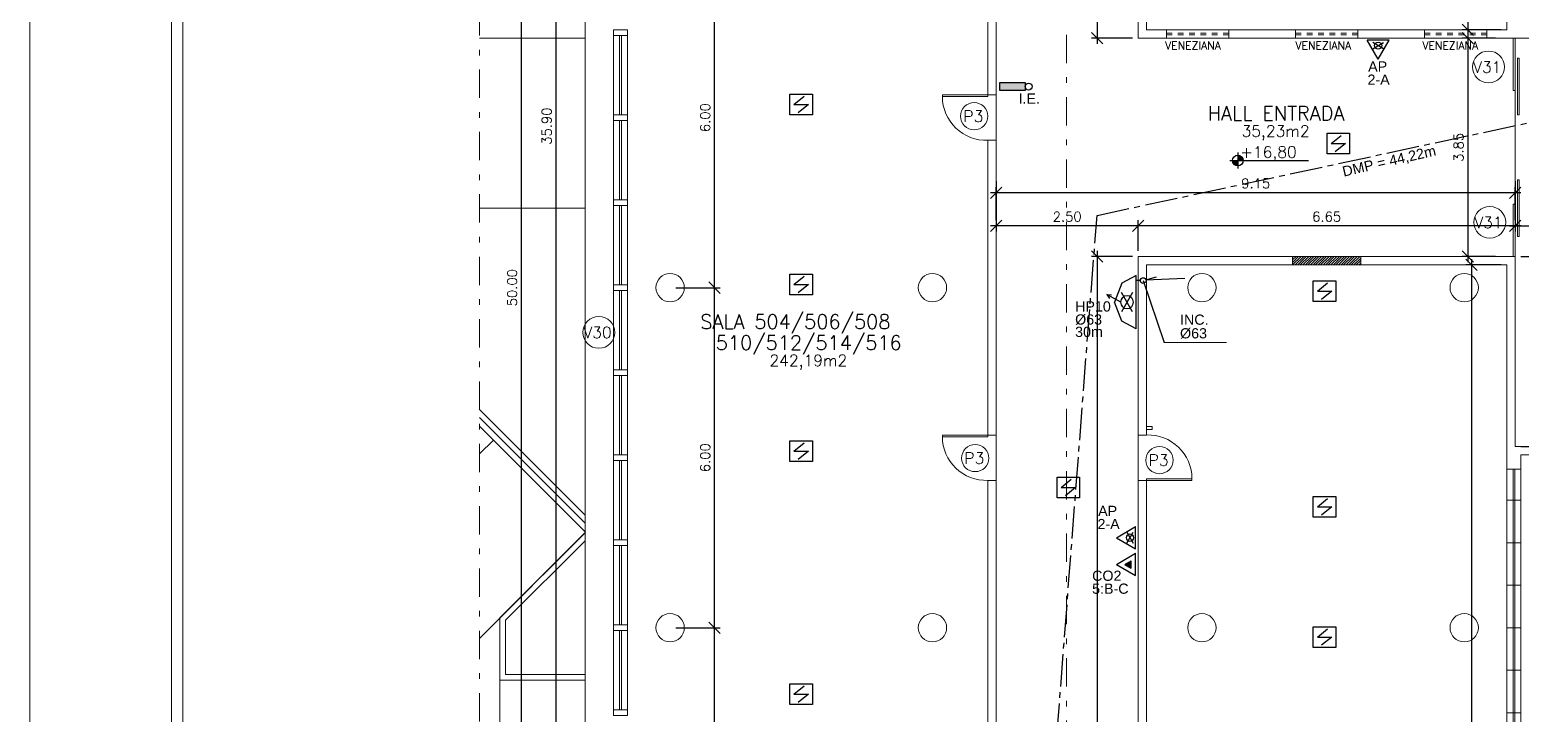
# Model space of a CAD drawing. Header units: millimetres. Extents: x 521 to 1055, y 261 to 520.
# Drawn here: x 520.78 to 547.07, y 304.44 to 316.51 of the extents above; entities that cross this region are included whole.
import ezdxf
from ezdxf.enums import TextEntityAlignment as Align

# ---------------------------------------------------------------- set-up
doc = ezdxf.new("R2010")
doc.units = ezdxf.units.MM
for name, pattern in [('CENTER2', [28.575, 19.05, -3.175, 3.175, -3.175]), ('CONTINU', [0]), ('DASHDOT', [1, 0.5, -0.25, 0, -0.25]), ('DASHDOTX2', [2, 1, -0.5, 0, -0.5]), ('DIVIDE2', [15.875, 6.35, -3.175, 0, -3.175, 0, -3.175]), ('HIDDEN', [9.525, 6.35, -3.175])]:
    doc.linetypes.add(name, pattern=pattern)
doc.layers.add('0.1', color=8, linetype='Continuous', lineweight=13)
doc.layers.add('ppci', color=8, linetype='Continuous')
doc.styles.add('ROMANS', font='romans')
doc.styles.get("Standard").update_dxf_attribs({"font": 'romans.shx'})
doc.styles.add('STYLE1', font='sanss___.ttf')
doc.dimstyles.new('Fares Eng - 50', dxfattribs={"dimscale": 2, "dimtxt": 0.085, "dimasz": 0.1, "dimexe": 0.05, "dimexo": 0.05, "dimgap": 0.04, "dimtad": 1, "dimzin": 4, "dimdsep": 46, "dimtxsty": 'ROMANS', "dimblk1": 'OBLIQUE', "dimblk2": 'OBLIQUE', "dimsah": 1, "dimcen": 0.05, "dimdle": 0.05, "dimclrd": 8, "dimclre": 8, "dimclrt": 8, "dimaunit": 1, "dimadec": 0, "dimazin": 0, "dimtfac": 1, "dimtix": 1, "dimtmove": 2, "dimatfit": 0, "dimldrblk": 'OPEN90', "dimfxl": 1, "dimtolj": 1, "dimtzin": 0, "dimarcsym": 0})

# ---------------------------------------------------------------- blocks, each defined once
blk = doc.blocks.new('P80')
for points in [[(0, 0.86), (0, 0.83), (0.15, 0.83), (0.15, 0.86)], [(0, 0), (0, 0.03), (0.15, 0.03), (0.15, 0)]]:
    blk.add_lwpolyline(points)
blk.add_lwpolyline([(-0.8, 0.06), (0, 0.06), (0, 0.03), (-0.8, 0.03)], close=True)
at = {"color": 8}
blk.add_arc((-0.025, 0.056), 0.775, 88.1408, 179.6698, dxfattribs=at)
blk = doc.blocks.new('_OBLIQUE')
at = {"color": 0, "linetype": 'ByBlock'}
blk.add_line((-0.5, -0.5), (0.5, 0.5), dxfattribs=at)
blk = doc.blocks.new('*D1535')
at = {"layer": '0.1', "color": 8, "linetype": 'CONTINU', "lineweight": -2, "transparency": 16777216}
for p, q in [((546.964, 313.84), (546.964, 312.952)), ((540.314, 312.614), (540.314, 313.152)), ((547.064, 313.052), (540.214, 313.052))]:
    blk.add_line(p, q, dxfattribs=at)
at = {"layer": 'DEFPOINTS', "color": 0, "linetype": 'CONTINU', "lineweight": -2, "transparency": 16777216}
for p in [(546.964, 313.94), (540.314, 313.052), (540.314, 312.514)]:
    blk.add_point(p, dxfattribs=at)
at = {"layer": '0.1', "color": 8, "linetype": 'CONTINU', "lineweight": -2, "transparency": 16777216, "xscale": 0.2, "yscale": 0.2, "zscale": 0.2, "rotation": 180}
blk.add_blockref('_OBLIQUE', (540.314, 313.052), dxfattribs=at)
at = {"layer": '0.1', "color": 8, "linetype": 'CONTINU', "lineweight": -2, "transparency": 16777216, "xscale": 0.2, "yscale": 0.2, "zscale": 0.2}
blk.add_blockref('_OBLIQUE', (546.964, 313.052), dxfattribs=at)
at = {"layer": '0.1', "color": 8, "linetype": 'CONTINU', "transparency": 16777216, "insert": (543.639, 313.217), "char_height": 0.17, "attachment_point": 5, "style": 'ROMANS'}
blk.add_mtext('\\A1;6.65', dxfattribs=at)
blk = doc.blocks.new('_Open90')
at = {"color": 0, "linetype": 'ByBlock', "lineweight": -2}
for p, q in [((0, 0), (-1, 0)), ((-0.5, 0.5), (0, 0)), ((0, 0), (-0.5, -0.5))]:
    blk.add_line(p, q, dxfattribs=at)
blk = doc.blocks.new('*D1536')
at = {"layer": '0.1', "color": 8, "linetype": 'CONTINU', "lineweight": -2, "transparency": 16777216}
for p, q in [((537.814, 313.84), (537.814, 312.952)), ((540.314, 312.753), (540.314, 313.152)), ((540.414, 313.052), (537.714, 313.052))]:
    blk.add_line(p, q, dxfattribs=at)
at = {"layer": 'DEFPOINTS', "color": 0, "linetype": 'CONTINU', "lineweight": -2, "transparency": 16777216}
for p in [(537.814, 313.94), (537.814, 313.052), (540.314, 312.653)]:
    blk.add_point(p, dxfattribs=at)
at = {"layer": '0.1', "color": 8, "linetype": 'CONTINU', "lineweight": -2, "transparency": 16777216, "xscale": 0.2, "yscale": 0.2, "zscale": 0.2, "rotation": 180}
blk.add_blockref('_OBLIQUE', (537.814, 313.052), dxfattribs=at)
at = {"layer": '0.1', "color": 8, "linetype": 'CONTINU', "lineweight": -2, "transparency": 16777216, "xscale": 0.2, "yscale": 0.2, "zscale": 0.2}
blk.add_blockref('_OBLIQUE', (540.314, 313.052), dxfattribs=at)
at = {"layer": '0.1', "color": 8, "linetype": 'CONTINU', "transparency": 16777216, "insert": (539.064, 313.217), "char_height": 0.17, "attachment_point": 5, "style": 'ROMANS'}
blk.add_mtext('\\A1;2.50', dxfattribs=at)
blk = doc.blocks.new('*D1537')
at = {"layer": '0.1', "color": 8, "linetype": 'CONTINU', "lineweight": -2, "transparency": 16777216}
for p, q in [((546.964, 313.84), (546.964, 312.952)), ((550.914, 313.84), (550.914, 312.952)), ((546.864, 313.052), (551.014, 313.052))]:
    blk.add_line(p, q, dxfattribs=at)
at = {"layer": 'DEFPOINTS', "color": 0, "linetype": 'CONTINU', "lineweight": -2, "transparency": 16777216}
for p in [(546.964, 313.94), (550.914, 313.94), (550.914, 313.052)]:
    blk.add_point(p, dxfattribs=at)
at = {"layer": '0.1', "color": 8, "linetype": 'CONTINU', "lineweight": -2, "transparency": 16777216, "xscale": 0.2, "yscale": 0.2, "zscale": 0.2, "rotation": 180}
blk.add_blockref('_OBLIQUE', (546.964, 313.052), dxfattribs=at)
at = {"layer": '0.1', "color": 8, "linetype": 'CONTINU', "lineweight": -2, "transparency": 16777216, "xscale": 0.2, "yscale": 0.2, "zscale": 0.2}
blk.add_blockref('_OBLIQUE', (550.914, 313.052), dxfattribs=at)
at = {"layer": '0.1', "color": 8, "linetype": 'CONTINU', "transparency": 16777216, "insert": (548.939, 313.217), "char_height": 0.17, "attachment_point": 5, "style": 'ROMANS'}
blk.add_mtext('\\A1;3.95', dxfattribs=at)
blk = doc.blocks.new('*D1544')
at = {"layer": '0.1', "color": 8, "linetype": 'CONTINU', "lineweight": -2, "transparency": 16777216}
for p, q in [((529.852, 336.964), (529.344, 336.964)), ((529.444, 286.864), (529.444, 337.064)), ((529.852, 286.964), (529.344, 286.964))]:
    blk.add_line(p, q, dxfattribs=at)
at = {"layer": 'DEFPOINTS', "color": 0, "linetype": 'CONTINU', "lineweight": -2, "transparency": 16777216}
for p in [(529.444, 336.964), (529.952, 336.964), (529.952, 286.964)]:
    blk.add_point(p, dxfattribs=at)
at = {"layer": '0.1', "color": 8, "linetype": 'CONTINU', "lineweight": -2, "transparency": 16777216, "xscale": 0.2, "yscale": 0.2, "zscale": 0.2}
for p, rotation in [((529.444, 336.964), 90), ((529.444, 286.964), 270)]:
    blk.add_blockref('_OBLIQUE', p, dxfattribs=dict(at, rotation=rotation))
at = {"layer": '0.1', "color": 8, "linetype": 'CONTINU', "transparency": 16777216, "insert": (529.279, 311.964), "char_height": 0.17, "attachment_point": 5, "rotation": 90, "style": 'ROMANS'}
blk.add_mtext('\\A1;50.00', dxfattribs=at)
blk = doc.blocks.new('*D1695')
at = {"layer": '0.1', "color": 8, "linetype": 'CONTINU', "lineweight": -2, "transparency": 16777216}
for p, q in [((546.714, 320.062), (546.03, 320.062)), ((546.13, 320.162), (546.13, 316.412)), ((546.714, 316.512), (546.03, 316.512))]:
    blk.add_line(p, q, dxfattribs=at)
at = {"layer": 'DEFPOINTS', "color": 0, "linetype": 'CONTINU', "lineweight": -2, "transparency": 16777216}
for p in [(546.814, 320.062), (546.13, 316.512), (546.814, 316.512)]:
    blk.add_point(p, dxfattribs=at)
at = {"layer": '0.1', "color": 8, "linetype": 'CONTINU', "lineweight": -2, "transparency": 16777216, "xscale": 0.2, "yscale": 0.2, "zscale": 0.2}
for p, rotation in [((546.13, 320.062), 90), ((546.13, 316.512), 270)]:
    blk.add_blockref('_OBLIQUE', p, dxfattribs=dict(at, rotation=rotation))
at = {"layer": '0.1', "color": 8, "linetype": 'CONTINU', "transparency": 16777216, "insert": (545.93, 318.74), "char_height": 0.17, "attachment_point": 5, "rotation": 90, "style": 'ROMANS'}
blk.add_mtext('\\A1;3.55', dxfattribs=at)
blk = doc.blocks.new('*D1696')
at = {"layer": '0.1', "color": 8, "linetype": 'CONTINU', "lineweight": -2, "transparency": 16777216}
for p, q in [((546.617, 316.364), (546.03, 316.364)), ((546.13, 316.464), (546.13, 312.414)), ((546.617, 312.514), (546.03, 312.514))]:
    blk.add_line(p, q, dxfattribs=at)
at = {"layer": 'DEFPOINTS', "color": 0, "linetype": 'CONTINU', "lineweight": -2, "transparency": 16777216}
for p in [(546.717, 316.364), (546.13, 312.514), (546.717, 312.514)]:
    blk.add_point(p, dxfattribs=at)
at = {"layer": '0.1', "color": 8, "linetype": 'CONTINU', "lineweight": -2, "transparency": 16777216, "xscale": 0.2, "yscale": 0.2, "zscale": 0.2}
for p, rotation in [((546.13, 316.364), 90), ((546.13, 312.514), 270)]:
    blk.add_blockref('_OBLIQUE', p, dxfattribs=dict(at, rotation=rotation))
at = {"layer": '0.1', "color": 8, "linetype": 'CONTINU', "transparency": 16777216, "insert": (545.965, 314.439), "char_height": 0.17, "attachment_point": 5, "rotation": 90, "style": 'ROMANS'}
blk.add_mtext('\\A1;3.85', dxfattribs=at)
blk = doc.blocks.new('*D1698')
at = {"layer": '0.1', "color": 8, "linetype": 'CONTINU', "lineweight": -2, "transparency": 16777216}
for p, q in [((537.814, 313.152), (537.814, 313.739)), ((546.964, 313.152), (546.964, 313.739)), ((547.064, 313.639), (537.714, 313.639))]:
    blk.add_line(p, q, dxfattribs=at)
at = {"layer": 'DEFPOINTS', "color": 0, "linetype": 'CONTINU', "lineweight": -2, "transparency": 16777216}
for p in [(537.814, 313.639), (537.814, 313.052), (546.964, 313.052)]:
    blk.add_point(p, dxfattribs=at)
at = {"layer": '0.1', "color": 8, "linetype": 'CONTINU', "lineweight": -2, "transparency": 16777216, "xscale": 0.2, "yscale": 0.2, "zscale": 0.2, "rotation": 180}
blk.add_blockref('_OBLIQUE', (537.814, 313.639), dxfattribs=at)
at = {"layer": '0.1', "color": 8, "linetype": 'CONTINU', "lineweight": -2, "transparency": 16777216, "xscale": 0.2, "yscale": 0.2, "zscale": 0.2}
blk.add_blockref('_OBLIQUE', (546.964, 313.639), dxfattribs=at)
at = {"layer": '0.1', "color": 8, "linetype": 'CONTINU', "transparency": 16777216, "insert": (542.389, 313.804), "char_height": 0.17, "attachment_point": 5, "style": 'ROMANS'}
blk.add_mtext('\\A1;9.15', dxfattribs=at)
blk = doc.blocks.new('ÁREA')
for p in [(0.00005, 0.00376), (0, 0)]:
    blk.add_attdef('COMPARTIMENTO', text='', height=0.0025).set_placement(p, align=Align.CENTER)
at = {"color": 1}
for p in [(-0.00005, -0.00376), (-0.0001, -0.00752)]:
    blk.add_attdef('ÁREA', text='', height=0.002, dxfattribs=at).set_placement(p, align=Align.CENTER)
blk = doc.blocks.new('*D1702')
at = {"layer": '0.1', "color": 8, "linetype": 'CONTINU', "lineweight": -2, "transparency": 16777216}
for p, q in [((547.064, 312.514), (547.751, 312.514)), ((547.651, 312.614), (547.651, 309.064)), ((547.064, 309.164), (547.751, 309.164))]:
    blk.add_line(p, q, dxfattribs=at)
at = {"layer": 'DEFPOINTS', "color": 0, "linetype": 'CONTINU', "lineweight": -2, "transparency": 16777216}
for p in [(546.964, 312.514), (546.964, 309.164), (547.651, 309.164)]:
    blk.add_point(p, dxfattribs=at)
at = {"layer": '0.1', "color": 8, "linetype": 'CONTINU', "lineweight": -2, "transparency": 16777216, "xscale": 0.2, "yscale": 0.2, "zscale": 0.2}
for p, rotation in [((547.651, 312.514), 90), ((547.651, 309.164), 270)]:
    blk.add_blockref('_OBLIQUE', p, dxfattribs=dict(at, rotation=rotation))
at = {"layer": '0.1', "color": 8, "linetype": 'CONTINU', "transparency": 16777216, "insert": (547.486, 310.839), "char_height": 0.17, "attachment_point": 5, "rotation": 90, "style": 'ROMANS'}
blk.add_mtext('\\A1;3.35', dxfattribs=at)
blk = doc.blocks.new('*D1704')
at = {"layer": '0.1', "color": 8, "linetype": 'CONTINU', "lineweight": -2, "transparency": 16777216}
for p, q in [((540.214, 334.464), (539.494, 334.464)), ((539.594, 334.564), (539.594, 316.264)), ((540.214, 316.364), (539.494, 316.364))]:
    blk.add_line(p, q, dxfattribs=at)
at = {"layer": 'DEFPOINTS', "color": 0, "linetype": 'CONTINU', "lineweight": -2, "transparency": 16777216}
for p in [(540.314, 334.464), (539.594, 316.364), (540.314, 316.364)]:
    blk.add_point(p, dxfattribs=at)
at = {"layer": '0.1', "color": 8, "linetype": 'CONTINU', "lineweight": -2, "transparency": 16777216, "xscale": 0.2, "yscale": 0.2, "zscale": 0.2}
for p, rotation in [((539.594, 334.464), 90), ((539.594, 316.364), 270)]:
    blk.add_blockref('_OBLIQUE', p, dxfattribs=dict(at, rotation=rotation))
at = {"layer": '0.1', "color": 8, "linetype": 'CONTINU', "transparency": 16777216, "insert": (539.429, 325.414), "char_height": 0.17, "attachment_point": 5, "rotation": 90, "style": 'ROMANS'}
blk.add_mtext('\\A1;18.10', dxfattribs=at)
blk = doc.blocks.new('*D1569')
at = {"layer": '0.1', "color": 8, "lineweight": -2, "transparency": 16777216}
for p, q in [((540.214, 312.514), (539.494, 312.514)), ((539.594, 312.614), (539.594, 289.364)), ((540.214, 289.464), (539.494, 289.464))]:
    blk.add_line(p, q, dxfattribs=at)
at = {"layer": 'DEFPOINTS', "color": 0, "lineweight": -2, "transparency": 16777216}
for p in [(540.314, 312.514), (539.594, 289.464), (540.314, 289.464)]:
    blk.add_point(p, dxfattribs=at)
at = {"layer": '0.1', "color": 8, "lineweight": -2, "transparency": 16777216, "xscale": 0.2, "yscale": 0.2, "zscale": 0.2}
for p, rotation in [((539.594, 312.514), 90), ((539.594, 289.464), 270)]:
    blk.add_blockref('_OBLIQUE', p, dxfattribs=dict(at, rotation=rotation))
at = {"layer": '0.1', "color": 8, "transparency": 16777216, "insert": (539.429, 301.483), "char_height": 0.17, "attachment_point": 5, "rotation": 90, "style": 'ROMANS'}
blk.add_mtext('\\A1;23.05', dxfattribs=at)
blk = doc.blocks.new('*D1570')
at = {"layer": '0.1', "color": 8, "linetype": 'CONTINU', "lineweight": -2, "transparency": 16777216}
for p, q in [((532.847, 299.864), (532.847, 306.064)), ((532.164, 305.964), (532.947, 305.964)), ((532.164, 299.964), (532.947, 299.964))]:
    blk.add_line(p, q, dxfattribs=at)
at = {"layer": 'DEFPOINTS', "color": 0, "linetype": 'CONTINU', "lineweight": -2, "transparency": 16777216}
for p in [(532.064, 305.964), (532.847, 305.964), (532.064, 299.964)]:
    blk.add_point(p, dxfattribs=at)
at = {"layer": '0.1', "color": 8, "linetype": 'CONTINU', "lineweight": -2, "transparency": 16777216, "xscale": 0.2, "yscale": 0.2, "zscale": 0.2}
for p, rotation in [((532.847, 305.964), 90), ((532.847, 299.964), 270)]:
    blk.add_blockref('_OBLIQUE', p, dxfattribs=dict(at, rotation=rotation))
at = {"layer": '0.1', "color": 8, "linetype": 'CONTINU', "transparency": 16777216, "insert": (532.647, 302.436), "char_height": 0.17, "attachment_point": 5, "rotation": 90, "style": 'ROMANS'}
blk.add_mtext('\\A1;6.00', dxfattribs=at)
blk = doc.blocks.new('*D1706')
at = {"layer": '0.1', "color": 8, "linetype": 'CONTINU', "lineweight": -2, "transparency": 16777216}
for p, q in [((532.164, 311.964), (532.947, 311.964)), ((532.847, 305.864), (532.847, 312.064)), ((532.164, 305.964), (532.947, 305.964))]:
    blk.add_line(p, q, dxfattribs=at)
at = {"layer": 'DEFPOINTS', "color": 0, "linetype": 'CONTINU', "lineweight": -2, "transparency": 16777216}
for p in [(532.064, 311.964), (532.847, 311.964), (532.064, 305.964)]:
    blk.add_point(p, dxfattribs=at)
at = {"layer": '0.1', "color": 8, "linetype": 'CONTINU', "lineweight": -2, "transparency": 16777216, "xscale": 0.2, "yscale": 0.2, "zscale": 0.2}
for p, rotation in [((532.847, 311.964), 90), ((532.847, 305.964), 270)]:
    blk.add_blockref('_OBLIQUE', p, dxfattribs=dict(at, rotation=rotation))
at = {"layer": '0.1', "color": 8, "linetype": 'CONTINU', "transparency": 16777216, "insert": (532.682, 308.964), "char_height": 0.17, "attachment_point": 5, "rotation": 90, "style": 'ROMANS'}
blk.add_mtext('\\A1;6.00', dxfattribs=at)
blk = doc.blocks.new('*D1707')
at = {"layer": '0.1', "color": 8, "linetype": 'CONTINU', "lineweight": -2, "transparency": 16777216}
for p, q in [((532.164, 317.964), (532.947, 317.964)), ((532.847, 311.864), (532.847, 318.064)), ((532.164, 311.964), (532.947, 311.964))]:
    blk.add_line(p, q, dxfattribs=at)
at = {"layer": 'DEFPOINTS', "color": 0, "linetype": 'CONTINU', "lineweight": -2, "transparency": 16777216}
for p in [(532.064, 317.964), (532.847, 317.964), (532.064, 311.964)]:
    blk.add_point(p, dxfattribs=at)
at = {"layer": '0.1', "color": 8, "linetype": 'CONTINU', "lineweight": -2, "transparency": 16777216, "xscale": 0.2, "yscale": 0.2, "zscale": 0.2}
for p, rotation in [((532.847, 317.964), 90), ((532.847, 311.964), 270)]:
    blk.add_blockref('_OBLIQUE', p, dxfattribs=dict(at, rotation=rotation))
at = {"layer": '0.1', "color": 8, "linetype": 'CONTINU', "transparency": 16777216, "insert": (532.682, 314.964), "char_height": 0.17, "attachment_point": 5, "rotation": 90, "style": 'ROMANS'}
blk.add_mtext('\\A1;6.00', dxfattribs=at)
blk = doc.blocks.new('*D3238')
at = {"layer": '0.1', "color": 8, "linetype": 'CONTINU', "lineweight": -2, "transparency": 16777216}
for p, q in [((546.714, 312.364), (546.092, 312.364)), ((546.192, 312.464), (546.192, 287.114)), ((546.714, 287.214), (546.092, 287.214))]:
    blk.add_line(p, q, dxfattribs=at)
at = {"layer": 'DEFPOINTS', "color": 0, "linetype": 'CONTINU', "lineweight": -2, "transparency": 16777216}
for p in [(546.814, 312.364), (546.192, 287.214), (546.814, 287.214)]:
    blk.add_point(p, dxfattribs=at)
at = {"layer": '0.1', "color": 8, "linetype": 'CONTINU', "lineweight": -2, "transparency": 16777216, "xscale": 0.2, "yscale": 0.2, "zscale": 0.2}
for p, rotation in [((546.192, 312.364), 90), ((546.192, 287.214), 270)]:
    blk.add_blockref('_OBLIQUE', p, dxfattribs=dict(at, rotation=rotation))
at = {"layer": '0.1', "color": 8, "linetype": 'CONTINU', "lineweight": -2, "transparency": 16777216, "insert": (546.027, 298.925), "char_height": 0.17, "attachment_point": 5, "rotation": 90, "style": 'ROMANS'}
blk.add_mtext('\\A1;25.15', dxfattribs=at)
blk = doc.blocks.new('*D3256')
at = {"layer": '0.1', "color": 8, "linetype": 'CONTINU', "lineweight": -2, "transparency": 16777216}
for p, q in [((530.464, 332.764), (529.952, 332.764)), ((530.052, 296.764), (530.052, 332.864)), ((530.464, 296.864), (529.952, 296.864))]:
    blk.add_line(p, q, dxfattribs=at)
at = {"layer": 'DEFPOINTS', "color": 0, "linetype": 'CONTINU', "lineweight": -2, "transparency": 16777216}
for p in [(530.052, 332.764), (530.564, 332.764), (530.564, 296.864)]:
    blk.add_point(p, dxfattribs=at)
at = {"layer": '0.1', "color": 8, "linetype": 'CONTINU', "lineweight": -2, "transparency": 16777216, "xscale": 0.2, "yscale": 0.2, "zscale": 0.2}
for p, rotation in [((530.052, 332.764), 90), ((530.052, 296.864), 270)]:
    blk.add_blockref('_OBLIQUE', p, dxfattribs=dict(at, rotation=rotation))
at = {"layer": '0.1', "color": 8, "linetype": 'CONTINU', "lineweight": -2, "transparency": 16777216, "insert": (529.887, 314.814), "char_height": 0.17, "attachment_point": 5, "rotation": 90, "style": 'ROMANS'}
blk.add_mtext('\\A1;35.90', dxfattribs=at)

msp = doc.modelspace()

# ---------------------------------------------------------------- hatches: boundary and pattern name
at = {"layer": '0.1', "linetype": 'CONTINU', "lineweight": -2}
h = msp.add_hatch(color=8, dxfattribs=at)
h.paths.add_polyline_path([(542.167, 314.20652, 0.41421356), (542.07257, 314.30095), (542.07257, 314.20652)])
h.paths.add_polyline_path([(542.07257, 314.20652), (541.97814, 314.20652, 0.41421356), (542.07257, 314.11209)])
h = msp.add_hatch(dxfattribs=at)
h.set_pattern_fill('ANSI31', color=8, scale=0.01, style=0)
h.set_pattern_definition([(45, (543.03904, 312.36448), (-0.0224506, 0.0224506), [])])
h.paths.add_polyline_path([(544.23904, 312.51448), (543.03904, 312.51448), (543.03904, 312.36448), (544.23904, 312.36448)])
at = {"layer": 'ppci'}
for points in [[(538.32322, 315.44083), (538.32322, 315.58332), (537.87469, 315.58332), (537.87469, 315.44083)], [(540.08226, 307.08234), (540.19501, 307.01724), (540.19501, 307.14743)]]:
    msp.add_hatch(color=10, dxfattribs=at).paths.add_polyline_path(points)

# ---------------------------------------------------------------- linework, layer by layer
at = {"layer": '0.1', "color": 8, "linetype": 'DASHDOTX2', "ltscale": 0.5}
for p, q in [((528.70132, 277.91074), (528.70132, 340.92222)), ((539.05324, 337.32691), (539.05324, 284.40546))]:
    msp.add_line(p, q, dxfattribs=at)
at = {"layer": '0.1', "color": 8, "linetype": 'CONTINU'}
for p, q in [((530.56404, 288.11448), (530.56404, 335.81448)), ((531.06404, 315.01448), (531.06404, 316.41448)), ((531.17404, 315.01448), (531.17404, 316.41448)), ((531.20404, 315.01448), (531.20404, 316.41448)), ((531.31404, 315.01448), (531.31404, 316.41448)), ((546.92404, 315.43948), (546.92404, 316.36448)), ((546.96404, 315.43948), (546.96404, 316.36448)), ((537.81404, 314.56448), (537.81404, 315.36448)), ((546.92404, 315.43948), (546.96404, 315.43948)), ((546.96404, 313.43948), (546.96404, 315.43948)), ((531.06404, 313.51448), (531.06404, 314.91448)), ((531.17404, 313.51448), (531.17404, 314.91448)), ((531.20404, 313.51448), (531.20404, 314.91448)), ((531.31404, 313.51448), (531.31404, 314.91448)), ((531.06404, 312.01448), (531.06404, 313.41448)), ((531.17404, 312.01448), (531.17404, 313.41448)), ((531.20404, 312.01448), (531.20404, 313.41448)), ((531.31404, 312.01448), (531.31404, 313.41448)), ((546.92404, 312.51448), (546.92404, 313.43948)), ((546.96404, 313.43948), (546.92404, 313.43948)), ((546.96404, 312.51448), (546.96404, 313.43948)), ((531.06404, 310.51448), (531.06404, 311.91448)), ((531.17404, 310.51448), (531.17404, 311.91448)), ((531.20404, 310.51448), (531.20404, 311.91448)), ((531.31404, 310.51448), (531.31404, 311.91448)), ((541.87439, 310.99496), (540.77404, 310.99496)), ((531.06404, 309.01448), (531.06404, 310.41448)), ((531.17404, 309.01448), (531.17404, 310.41448)), ((531.20404, 309.01448), (531.20404, 310.41448)), ((531.31404, 309.01448), (531.31404, 310.41448)), ((537.81404, 309.36448), (537.81404, 308.56448)), ((540.31404, 308.56448), (540.31404, 309.36448)), ((531.06404, 307.51448), (531.06404, 308.91448)), ((531.17404, 307.51448), (531.17404, 308.91448)), ((531.20404, 307.51448), (531.20404, 308.91448)), ((531.31404, 307.51448), (531.31404, 308.91448)), ((531.31404, 308.26448), (531.31404, 308.91448)), ((546.81404, 308.76448), (546.81404, 306.36448)), ((546.92404, 308.76448), (546.92404, 288.11448)), ((546.95404, 308.76448), (546.95404, 288.11448)), ((547.06404, 308.76448), (547.06404, 288.11448)), ((546.81404, 308.21448), (547.06404, 308.21448)), ((531.06404, 306.01448), (531.06404, 307.41448)), ((531.17404, 306.01448), (531.17404, 307.41448)), ((531.20404, 306.01448), (531.20404, 307.41448)), ((531.31404, 306.01448), (531.31404, 307.41448)), ((546.81404, 307.46448), (547.06404, 307.46448)), ((546.81404, 306.71448), (547.06404, 306.71448)), ((546.81404, 306.31448), (546.81404, 305.96448)), ((546.81404, 306.26448), (546.81404, 303.61448)), ((531.06404, 304.51448), (531.06404, 305.91448)), ((531.17404, 304.51448), (531.17404, 305.91448)), ((531.20404, 304.51448), (531.20404, 305.91448)), ((531.31404, 304.51448), (531.31404, 305.91448)), ((546.81404, 305.96448), (547.06404, 305.96448)), ((529.06263, 304.13849), (529.06263, 305.03849)), ((546.81404, 305.21448), (547.06404, 305.21448)), ((546.81404, 304.46448), (547.06404, 304.46448))]:
    msp.add_line(p, q, dxfattribs=at)
at = {"layer": '0.1', "color": 7}
for p, q in [((537.66404, 320.56448), (537.66404, 315.36448)), ((537.81404, 320.56448), (537.81404, 315.36448)), ((540.31404, 318.31156), (540.31404, 316.36448)), ((540.46404, 318.31156), (540.46404, 316.51156)), ((546.81404, 316.51156), (546.81404, 317.96448)), ((540.31404, 316.36448), (547.88404, 316.36448)), ((540.46404, 316.51156), (546.81404, 316.51156)), ((537.66404, 315.36448), (537.81404, 315.36448)), ((537.66404, 314.56448), (537.81404, 314.56448)), ((537.66404, 314.56448), (537.66404, 309.36448)), ((537.81404, 314.56448), (537.81404, 309.36448)), ((540.31404, 312.51448), (543.03904, 312.51448)), ((540.31404, 312.51448), (540.31404, 309.36448)), ((540.46404, 312.36448), (543.03904, 312.36448)), ((540.46404, 312.36448), (540.46404, 309.36448)), ((543.03904, 312.51448), (546.96404, 312.51448)), ((543.03904, 312.36448), (546.81404, 312.36448)), ((546.81404, 308.76448), (546.81404, 312.36448)), ((546.96404, 309.16448), (546.96404, 312.51448)), ((537.66404, 309.36448), (537.81404, 309.36448)), ((540.31404, 309.36448), (540.46404, 309.36448)), ((546.96404, 309.16448), (547.41404, 309.16448)), ((547.06404, 309.01448), (547.41404, 309.01448)), ((547.06404, 308.76448), (547.06404, 309.01448)), ((546.81404, 308.76448), (547.06404, 308.76448)), ((537.66404, 308.56448), (537.81404, 308.56448)), ((537.66404, 308.56448), (537.66404, 303.36448)), ((537.81404, 308.56448), (537.81404, 303.36448)), ((540.31404, 308.56448), (540.31404, 303.36448)), ((540.31404, 308.56448), (540.46404, 308.56448)), ((540.46404, 308.56448), (540.46404, 303.36448))]:
    msp.add_line(p, q, dxfattribs=at)
at = {"layer": '0.1', "color": 8}
for p, q in [((530.56404, 316.36448), (528.70132, 316.36448)), ((528.70132, 313.36448), (530.56404, 313.36448)), ((543.03904, 312.51448), (543.03904, 312.36448)), ((544.23904, 312.36448), (544.23904, 312.51448)), ((528.70132, 309.81422), (530.56404, 307.9515)), ((528.70132, 309.6728), (530.56404, 307.81008)), ((530.56404, 307.6399), (529.06263, 306.13849)), ((530.56404, 307.49848), (529.16263, 306.09707)), ((529.06263, 306.13849), (529.06263, 305.03849)), ((529.16263, 306.09707), (529.16263, 305.13849)), ((529.06263, 305.03849), (530.56404, 305.03849)), ((529.16263, 305.13849), (530.56404, 305.13849))]:
    msp.add_line(p, q, dxfattribs=at)
at = {"layer": '0.1', "color": 8, "linetype": 'DASHDOT', "ltscale": 0.4}
for p, q in [((540.81404, 316.36448), (540.81404, 316.51156)), ((541.91404, 316.36448), (541.91404, 316.51156)), ((543.08904, 316.36448), (543.08904, 316.51156)), ((544.18904, 316.51156), (544.18904, 316.36448)), ((545.36404, 316.51156), (545.36404, 316.36448)), ((546.46404, 316.36448), (546.46404, 316.51156))]:
    msp.add_line(p, q, dxfattribs=at)
at = {"layer": '0.1', "color": 8, "linetype": 'DASHDOT', "ltscale": 0.2}
for p, q in [((540.81404, 316.45156), (541.91404, 316.45156)), ((540.81404, 316.42448), (541.91404, 316.42448)), ((543.08904, 316.45156), (544.18904, 316.45156)), ((543.08904, 316.42448), (544.18904, 316.42448)), ((545.36404, 316.45156), (546.46404, 316.45156)), ((545.36404, 316.42448), (546.46404, 316.42448))]:
    msp.add_line(p, q, dxfattribs=at)
at = {"layer": '0.1', "color": 8, "linetype": 'CONTINU', "lineweight": -2}
for p, q in [((541.93092, 314.20652), (543.31953, 314.20652)), ((542.07257, 314.34816), (542.07257, 314.06487)), ((540.40377, 312.08922), (540.77404, 310.99496))]:
    msp.add_line(p, q, dxfattribs=at)
at = {"layer": '0.1', "color": 8, "linetype": 'HIDDEN', "ltscale": 0.02}
for p, q in [((540.56404, 309.51448), (540.46404, 309.51448)), ((540.56404, 309.51448), (540.56404, 309.46448)), ((540.56404, 309.46448), (540.46404, 309.46448)), ((546.81404, 306.31448), (546.81404, 306.36448))]:
    msp.add_line(p, q, dxfattribs=at)
at = {"layer": '0.1', "color": 8}
for points in [[(646.97941, 345.32093), (520.77502, 345.32093), (520.77502, 261.32093), (646.97941, 261.32093)], [(523.27502, 262.32093), (523.27502, 344.32093), (645.97941, 344.32093), (645.97941, 262.32093)]]:
    msp.add_lwpolyline(points, close=True, dxfattribs=at)
msp.add_lwpolyline([(630.15941, 343.12093, 0.41421356), (629.15941, 344.12093), (524.47502, 344.12093, 0.41421356), (523.47502, 343.12093), (523.47502, 269.52093, 0.41421356), (524.47502, 268.52093), (629.15941, 268.52093, 0.41421356), (630.15941, 269.52093)], format="xyb", close=True, dxfattribs=at)
at = {"layer": '0.1', "color": 8, "linetype": 'CONTINU'}
for points in [[(531.06404, 316.51448), (531.31404, 316.51448), (531.31404, 316.41448), (531.06404, 316.41448)], [(547.03542, 316.0122), (547.03542, 315.0122), (547.00542, 315.0122), (547.00542, 316.0122)], [(531.06404, 315.01448), (531.31404, 315.01448), (531.31404, 314.91448), (531.06404, 314.91448)], [(547.03542, 312.86676), (547.03542, 313.86676), (547.00542, 313.86676), (547.00542, 312.86676)], [(531.06404, 313.51448), (531.31404, 313.51448), (531.31404, 313.41448), (531.06404, 313.41448)], [(531.06404, 312.01448), (531.31404, 312.01448), (531.31404, 311.91448), (531.06404, 311.91448)], [(531.06404, 310.51448), (531.31404, 310.51448), (531.31404, 310.41448), (531.06404, 310.41448)], [(531.06404, 309.01448), (531.31404, 309.01448), (531.31404, 308.91448), (531.06404, 308.91448)], [(531.06404, 307.51448), (531.31404, 307.51448), (531.31404, 307.41448), (531.06404, 307.41448)], [(531.06404, 306.01448), (531.31404, 306.01448), (531.31404, 305.91448), (531.06404, 305.91448)], [(531.06404, 304.51448), (531.31404, 304.51448), (531.31404, 304.41448), (531.06404, 304.41448)]]:
    msp.add_lwpolyline(points, close=True, dxfattribs=at)
at = {"layer": '0.1', "color": 8}
for points in [[(528.70132, 309.02987), (528.94778, 309.27634), (528.70132, 309.5228)], [(528.70132, 305.77718), (530.57413, 307.64999), (528.94778, 309.27634), (528.70132, 309.02987)]]:
    msp.add_lwpolyline(points, dxfattribs=at)
for centre, radius in [((546.49227, 315.85741), 0.28038), ((537.42449, 314.98868), 0.23964), ((546.51494, 313.11672), 0.28038), ((530.80659, 311.1748), 0.28038), ((537.44225, 308.95777), 0.23964), ((540.6913, 308.92229), 0.23964)]:
    msp.add_circle(centre, radius, dxfattribs=at)
at = {"layer": '0.1', "color": 8, "linetype": 'CONTINU', "lineweight": -2}
msp.add_circle((542.07257, 314.20652), 0.09443, dxfattribs=at)
at = {"layer": '0.1', "color": 7}
for centre in [(532.06404, 311.96448), (536.68904, 311.96448), (541.43904, 311.96448), (546.06404, 311.96448), (532.06404, 305.96448), (536.68904, 305.96448), (541.43904, 305.96448), (546.06404, 305.96448)]:
    msp.add_circle(centre, 0.25, dxfattribs=at)
at = {"layer": 'ppci', "color": 10, "linetype": 'Continuous'}
for p, q in [((544.74142, 316.33303), (544.35142, 316.33303)), ((544.54642, 315.99528), (544.35142, 316.33303)), ((544.54642, 315.99528), (544.74142, 316.33303)), ((534.24759, 315.19667), (534.42622, 315.34298)), ((534.24759, 315.19667), (534.50089, 315.19667)), ((534.50089, 315.19667), (534.32227, 315.05035)), ((543.71599, 314.50501), (543.89462, 314.65132)), ((543.71599, 314.50501), (543.9693, 314.50501)), ((543.9693, 314.50501), (543.79067, 314.35869)), ((534.24759, 312.01908), (534.42622, 312.16539)), ((540.28022, 312.17613), (540.02926, 312.04543)), ((540.28022, 311.23959), (540.28022, 312.17613)), ((534.24759, 312.01908), (534.50089, 312.01908)), ((534.50089, 312.01908), (534.32227, 311.87276)), ((540.01104, 311.70786), (539.76138, 311.84079)), ((539.76138, 311.84079), (539.84675, 311.83781)), ((539.76138, 311.84079), (539.81151, 311.77163)), ((540.02926, 312.04543), (539.8979, 311.70786)), ((540.21731, 311.53739), (540.0204, 311.87844)), ((540.21709, 311.87795), (540.02053, 311.53749)), ((543.47436, 311.90262), (543.65299, 312.04893)), ((543.47436, 311.90262), (543.72767, 311.90262)), ((543.72767, 311.90262), (543.54904, 311.75631)), ((540.02926, 311.37028), (539.8979, 311.70786)), ((540.28022, 311.23959), (540.02926, 311.37028)), ((534.24759, 309.07979), (534.42622, 309.2261)), ((534.24759, 309.07979), (534.50089, 309.07979)), ((534.50089, 309.07979), (534.32227, 308.93348)), ((538.95762, 308.44078), (539.13625, 308.5871)), ((538.95762, 308.44078), (539.21093, 308.44078)), ((539.21093, 308.44078), (539.0323, 308.29447)), ((543.47436, 308.09556), (543.65299, 308.24188)), ((543.47436, 308.09556), (543.72767, 308.09556)), ((543.72767, 308.09556), (543.54904, 307.94925)), ((539.93165, 307.55348), (540.2694, 307.74848)), ((540.2694, 307.35848), (540.2694, 307.74848)), ((539.93165, 307.55348), (540.2694, 307.35848)), ((539.93226, 307.08234), (540.27001, 307.27734)), ((540.08226, 307.08234), (540.19501, 307.14743)), ((540.19501, 307.01724), (540.19501, 307.14743)), ((540.27001, 306.88734), (540.27001, 307.27734)), ((539.93226, 307.08234), (540.27001, 306.88734)), ((540.08226, 307.08234), (540.19501, 307.01724)), ((543.47436, 305.80061), (543.65299, 305.94693)), ((543.47436, 305.80061), (543.72767, 305.80061)), ((543.72767, 305.80061), (543.54904, 305.6543)), ((534.24759, 304.79336), (534.42622, 304.93968)), ((534.24759, 304.79336), (534.50089, 304.79336)), ((534.50089, 304.79336), (534.32227, 304.64705))]:
    msp.add_line(p, q, dxfattribs=at)
at = {"layer": 'ppci', "color": 10}
for p, q in [((544.45171, 316.17941), (544.64118, 316.2888)), ((544.64091, 316.17953), (544.45176, 316.28873)), ((540.45197, 312.10252), (540.63746, 312.15371)), ((540.45197, 312.10252), (541.13582, 312.13299)), ((540.11578, 307.64819), (540.22517, 307.45871)), ((540.1159, 307.45899), (540.2251, 307.64813))]:
    msp.add_line(p, q, dxfattribs=at)
at = {"layer": 'ppci', "color": 12, "linetype": 'DIVIDE2', "ltscale": 0.03}
msp.add_line((540.35377, 312.08922), (540.28022, 312.08922), dxfattribs=at)
at = {"layer": 'ppci', "color": 10, "linetype": 'CENTER2', "lineweight": -2, "ltscale": 0.03}
msp.add_lwpolyline([(531.31404, 287.21448), (534.42719, 296.80108), (538.34835, 297.10897), (539.58998, 313.23946), (548.25506, 315.10044), (548.77242, 317.15776), (551.35473, 317.38787), (551.52521, 317.81448)], dxfattribs=at)
at = {"layer": 'ppci', "color": 10}
msp.add_lwpolyline([(537.87469, 315.44083), (537.87469, 315.58332), (538.32322, 315.58332), (538.32322, 315.44083)], close=True, dxfattribs=at)
at = {"layer": 'ppci', "color": 10, "linetype": 'Continuous'}
for points in [[(534.17634, 315.37888), (534.57214, 315.37888), (534.57214, 315.01446), (534.17634, 315.01446)], [(543.64474, 314.68722), (544.04054, 314.68722), (544.04054, 314.3228), (543.64474, 314.3228)], [(534.17634, 312.20128), (534.57214, 312.20128), (534.57214, 311.83687), (534.17634, 311.83687)], [(543.40312, 312.08483), (543.79891, 312.08483), (543.79891, 311.72041), (543.40312, 311.72041)], [(534.17634, 309.262), (534.57214, 309.262), (534.57214, 308.89758), (534.17634, 308.89758)], [(538.88637, 308.62299), (539.28217, 308.62299), (539.28217, 308.25857), (538.88637, 308.25857)], [(543.40312, 308.27777), (543.79891, 308.27777), (543.79891, 307.91335), (543.40312, 307.91335)], [(543.40312, 305.98282), (543.79891, 305.98282), (543.79891, 305.61841), (543.40312, 305.61841)], [(534.17634, 304.97557), (534.57214, 304.97557), (534.57214, 304.61115), (534.17634, 304.61115)]]:
    msp.add_lwpolyline(points, close=True, dxfattribs=at)
at = {"layer": 'ppci', "color": 10}
for centre, radius in [((538.3844, 315.51207), 0.06117), ((540.40377, 312.08922), 0.05)]:
    msp.add_circle(centre, radius, dxfattribs=at)
for centre, major_axis in [((544.54641, 316.23409), (-0.06606, 0)), ((540.17045, 307.55348), (0, 0.06606))]:
    msp.add_ellipse(centre, major_axis=major_axis, ratio=0.90709532, dxfattribs=at)
at = {"layer": 'ppci', "color": 10, "linetype": 'Continuous'}
msp.add_ellipse((540.11889, 311.70786), major_axis=(0, -0.1189), ratio=0.90709532, dxfattribs=at)

# ---------------------------------------------------------------- block references
at = {"layer": '0.1', "color": 8, "xscale": -1, "rotation": 180}
for p in [(537.66404, 315.39448), (537.66404, 309.39448)]:
    msp.add_blockref('P80', p, dxfattribs=at)
at = {"layer": '0.1', "color": 8}
ref = msp.add_blockref('ÁREA', (542.7454, 314.9155), dxfattribs=dict(at, xscale=133.3333333333333, yscale=133.3333333333333, zscale=133.3333333333333))
ref.add_attrib('COMPARTIMENTO', 'HALL ENTRADA', dxfattribs={"layer": '0', "color": 3, "height": 0.25}).set_placement((542.7454, 314.9155), align=Align.CENTER)
ref.add_attrib('ÁREA', '35,23m2', dxfattribs={"layer": '0', "color": 1, "height": 0.2}).set_placement((542.73876, 314.62754), align=Align.CENTER)
ref = msp.add_blockref('ÁREA', (534.50753, 310.86778), dxfattribs=dict(at, xscale=133.3333333333333, yscale=133.3333333333333, zscale=133.3333333333333))
ref.add_attrib('COMPARTIMENTO', '510/512/514/516', dxfattribs={"layer": '0', "color": 3, "height": 0.25}).set_placement((534.50753, 310.86778), align=Align.CENTER)
ref.add_attrib('ÁREA', '242,19m2', dxfattribs={"layer": '0', "color": 1, "height": 0.2}).set_placement((534.5009, 310.57983), align=Align.CENTER)
at = {"layer": '0.1', "color": 8, "xscale": -1}
msp.add_blockref('P80', (540.46404, 308.53448), dxfattribs=at)

# ---------------------------------------------------------------- texts
at = {"layer": '0.1', "color": 8}
for s, height, p in [('VENEZIANA', 0.14, (540.79008, 316.16542)), ('VENEZIANA', 0.14, (543.08813, 316.16542)), ('VENEZIANA', 0.14, (545.32548, 316.16542)), ('V31', 0.2, (546.22148, 315.7559)), ('P3', 0.2, (537.23389, 314.88717)), ('+16,80', 0.2, (542.11642, 314.25554)), ('V31', 0.2, (546.24415, 313.01521)), ('SALA 504/506/508', 0.25, (532.5943, 311.24024)), ('V30', 0.2, (530.5358, 311.07329)), ('P3', 0.2, (537.25164, 308.85625)), ('P3', 0.2, (540.50069, 308.82078))]:
    msp.add_text(s, height=height, dxfattribs=at).set_placement(p)
at = {"layer": 'ppci', "color": 10, "style": 'STYLE1'}
for s, p in [('AP', (544.37025, 315.77623)), ('2-A', (544.35861, 315.544)), ('I.E.', (538.20633, 315.21048)), ('HP10', (539.20416, 311.5433)), ('Ø63', (539.20416, 311.31302)), ('INC.', (541.05382, 311.30969)), ('30m', (539.20416, 311.09457)), ('Ø63', (541.05382, 311.0689)), ('AP', (539.60999, 307.93614)), ('2-A', (539.59836, 307.7039)), ('CO2', (539.50383, 306.79218)), ('5:B-C', (539.50383, 306.56382))]:
    msp.add_text(s, height=0.18, dxfattribs=at).set_placement(p)
msp.add_text('DMP = 44,22m', height=0.18, rotation=13.003899, dxfattribs=at).set_placement((543.93941, 313.92173))

# ---------------------------------------------------------------- dimensions: what is measured, and where the dimension line sits
at = {"layer": '0.1', "color": 8, "linetype": 'CONTINU'}
for base, p1, p2, picture, middle in [((529.44398, 336.96448), (529.95168, 286.96448), (529.95168, 336.96448), '*D1544', (529.27898, 311.96448)), ((539.59407, 316.36448), (540.31404, 334.46448), (540.31404, 316.36448), '*D1704', (539.42907, 325.41448)), ((532.84692, 317.96448), (532.06404, 311.96448), (532.06404, 317.96448), '*D1707', (532.68192, 314.96448)), ((546.13012, 312.51448), (546.71715, 316.36448), (546.71715, 312.51448), '*D1696', (545.96512, 314.43948)), ((547.65066, 309.16448), (546.96404, 312.51448), (546.96404, 309.16448), '*D1702', (547.48566, 310.83948)), ((532.84692, 311.96448), (532.06404, 305.96448), (532.06404, 311.96448), '*D1706', (532.68192, 308.96448))]:
    dim = msp.add_linear_dim(base=base, p1=p1, p2=p2, angle=90, dimstyle='Fares Eng - 50', dxfattribs=at)
    dim.commit()
    dim.dimension.update_dxf_attribs({"geometry": picture, "text_midpoint": middle})
at = {"layer": '0.1', "color": 8, "linetype": 'CONTINU', "lineweight": -2}
dim = msp.add_linear_dim(base=(530.05168, 332.76448), p1=(530.56404, 296.86448), p2=(530.56404, 332.76448), angle=90, dimstyle='Fares Eng - 50', dxfattribs=at)
dim.commit()
dim.dimension.update_dxf_attribs({"geometry": '*D3256', "text_midpoint": (529.88668, 314.81448)})
at = {"layer": '0.1', "color": 8, "linetype": 'CONTINU'}
for base, p1, p2, picture, middle in [((546.13012, 316.51156), (546.81404, 320.06156), (546.81404, 316.51156), '*D1695', (545.93012, 318.74041)), ((532.84692, 305.96448), (532.06404, 299.96448), (532.06404, 305.96448), '*D1570', (532.64692, 302.43609))]:
    dim = msp.add_linear_dim(base=base, p1=p1, p2=p2, angle=90, dimstyle='Fares Eng - 50', dxfattribs=at)
    dim.commit()
    dim.dimension.update_dxf_attribs({"geometry": picture, "text_midpoint": middle, "dimtype": 160})
for base, p1, p2, picture, middle in [((537.81404, 313.05242), (540.31404, 312.65271), (537.81404, 313.94038), '*D1536', (539.06404, 313.21742)), ((540.31404, 313.05242), (546.96404, 313.94038), (540.31404, 312.51448), '*D1535', (543.63904, 313.21742)), ((550.91404, 313.05242), (546.96404, 313.94038), (550.91404, 313.94038), '*D1537', (548.93904, 313.21742)), ((537.81404, 313.63948), (546.96404, 313.05242), (537.81404, 313.05242), '*D1698', (542.38904, 313.80448))]:
    dim = msp.add_linear_dim(base=base, p1=p1, p2=p2, dimstyle='Fares Eng - 50', dxfattribs=at)
    dim.commit()
    dim.dimension.update_dxf_attribs({"geometry": picture, "text_midpoint": middle})
at = {"layer": '0.1', "color": 7}
dim = msp.add_linear_dim(base=(539.59407, 289.46448), p1=(540.31404, 312.51448), p2=(540.31404, 289.46448), angle=90, dimstyle='Fares Eng - 50', dxfattribs=at)
dim.commit()
dim.dimension.update_dxf_attribs({"geometry": '*D1569', "text_midpoint": (539.42907, 301.48271), "dimtype": 160})
at = {"layer": '0.1', "color": 8, "linetype": 'CONTINU', "lineweight": -2}
dim = msp.add_linear_dim(base=(546.19214, 287.21448), p1=(546.81404, 312.36448), p2=(546.81404, 287.21448), angle=90, dimstyle='Fares Eng - 50', dxfattribs=at)
dim.commit()
dim.dimension.update_dxf_attribs({"geometry": '*D3238', "text_midpoint": (546.02714, 298.92509), "dimtype": 160})

doc.saveas('drawing.dxf')
